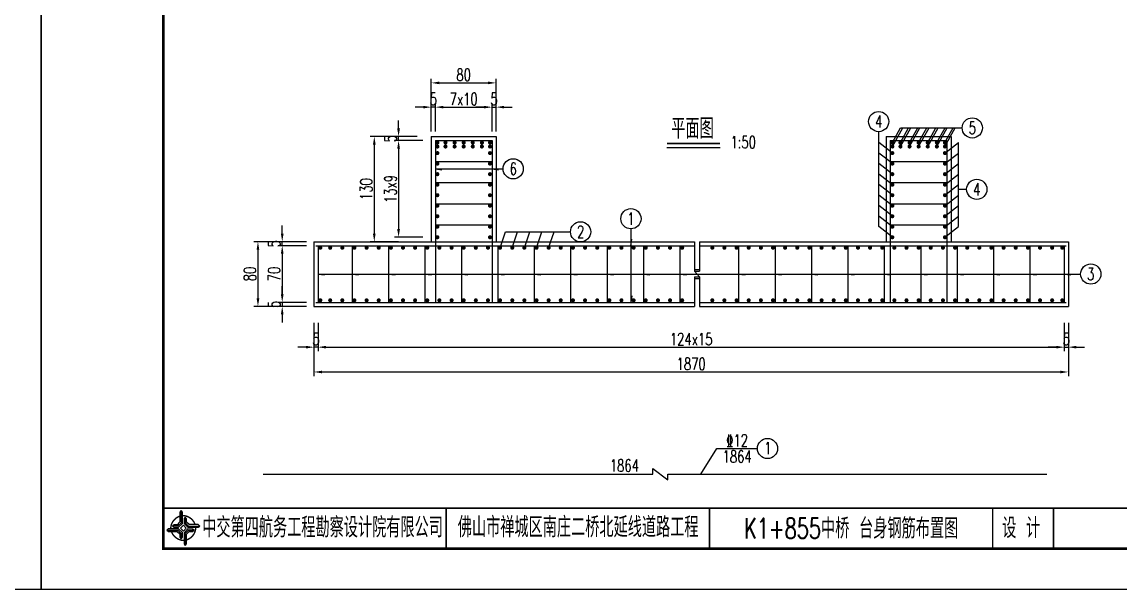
# Model space of a CAD drawing. Header units: millimetres. Extents: x -51 to 12129, y -1309 to -715.
# Drawn here: x 2884.6 to 3156, y -1308.7 to -1168.4 of the extents above; entities that cross this region are included whole.
import ezdxf
from ezdxf.enums import TextEntityAlignment as Align

# ---------------------------------------------------------------- set-up
doc = ezdxf.new("R2010")
doc.units = ezdxf.units.MM
doc.header["$LTSCALE"] = 0.25
doc.layers.add('TEXT', color=7, linetype='Continuous', lineweight=18)
for name, color, linetype in [('YOLLOW', 7, 'Continuous'), ('图框', 7, 'Continuous'), ('尺寸标注', 2, 'Continuous'), ('文字', 7, 'Continuous'), ('文字字符', 7, 'Continuous'), ('标注', 4, 'Continuous'), ('次轮廓线', 7, 'Continuous'), ('钢筋', 6, 'Continuous')]:
    doc.layers.add(name, color=color, linetype=linetype)
doc.styles.get("Standard").update_dxf_attribs({"font": 'simplex1.shx', "width": 0.7, "bigfont": 'hztxt.shx'})
doc.dimstyles.new('比例1：25', dxfattribs={"dimtxt": 3, "dimasz": 2, "dimexe": 1, "dimexo": 1, "dimgap": 1, "dimtad": 1, "dimdec": 1, "dimlfac": 2.5, "dimzin": 9, "dimdsep": 46, "dimtxsty": 'Standard', "dimcen": -0.09, "dimclrd": 4, "dimclre": 4, "dimclrt": 7, "dimaunit": 1, "dimadec": 0, "dimazin": 0, "dimtfac": 0.0005, "dimtdec": 1, "dimtix": 1, "dimtmove": 2, "dimatfit": 3, "dimfxl": 0, "dimtolj": 1, "dimtzin": 13, "dimarcsym": 0})
doc.dimstyles.new('比例1：50', dxfattribs={"dimscale": 0, "dimtxt": 3, "dimasz": 2, "dimexe": 1, "dimexo": 1, "dimgap": 0.5, "dimtad": 1, "dimdec": 1, "dimlfac": 5, "dimzin": 13, "dimdsep": 46, "dimtxsty": 'Standard', "dimcen": -1, "dimclrd": 256, "dimclre": 256, "dimclrt": 7, "dimaunit": 1, "dimadec": 3, "dimazin": 0, "dimtfac": 0.0005, "dimtdec": 1, "dimtix": 1, "dimtmove": 2, "dimatfit": 3, "dimfxl": 0, "dimtolj": 1, "dimtzin": 13, "dimarcsym": 0})

# ---------------------------------------------------------------- blocks, each defined once
blk = doc.blocks.new('*D1770')
at = {"layer": 'Defpoints', "color": 0}
for p in [(6802.01, -1239.17), (1359.98, -1242.17), (6754.34, -1242.17)]:
    blk.add_point(p, dxfattribs=at)
at = {"layer": '标注', "color": 4, "lineweight": -2}
for p, q in [((6754.34, -1237.17), (6754.34, -1235.17)), ((6760.34, -1239.17), (6753.34, -1239.17)), ((6754.34, -1239.17), (6754.34, -1242.17)), ((6748.34, -1242.17), (6755.34, -1242.17)), ((6754.34, -1244.17), (6754.34, -1246.17))]:
    blk.add_line(p, q, dxfattribs=at)
at = {"layer": '标注', "color": 4}
for points in [[(6754.01, -1237.17), (6754.67, -1237.17), (6754.34, -1239.17)], [(6754.01, -1244.17), (6754.67, -1244.17), (6754.34, -1242.17)]]:
    blk.add_solid(points, dxfattribs=at)
at = {"layer": '标注', "color": 7, "insert": (6751.84, -1240.67), "char_height": 3, "attachment_point": 5, "rotation": 90}
blk.add_mtext('\\A1;7.5', dxfattribs=at)
blk = doc.blocks.new('tb')
at = {"lineweight": -3}
h = blk.add_hatch(color=256, dxfattribs=at)
h.paths.add_polyline_path([(-1.23, -0.13), (-3.78, -0.14), (-4.14, -0.41), (-1.4, -0.44), (-0.56, -1.24), (-0.54, -2.62), (-0.27, -2.2), (-0.26, -1.06)])
h.paths.add_polyline_path([(0.13, -1.08), (0.14, -3.86), (0.41, -4.26), (0.44, -1.24), (1.25, -0.43), (2.66, -0.43), (2.26, -0.16), (1.07, -0.15)])
h.paths.add_polyline_path([(1.08, 0.3), (3.62, 0.3), (4.02, 0.56), (1.25, 0.57), (0.43, 1.39), (0.43, 2.8), (0.16, 2.41), (0.15, 1.24)])
h.paths.add_polyline_path([(-0.28, 1.21), (-0.28, 3.99), (-0.56, 4.39), (-0.57, 1.41), (-1.38, 0.6), (-2.74, 0.56), (-2.33, 0.3), (-1.2, 0.29)])
for p, q in [((-0.56, 4.39), (-0.57, 1.41)), ((0.43, 2.8), (0.43, 1.39)), ((-1.38, 0.6), (-2.74, 0.56)), ((-0.57, 1.41), (-1.38, 0.6)), ((0.43, 1.39), (1.25, 0.57)), ((1.25, 0.57), (4.02, 0.56)), ((-4.14, -0.41), (-1.4, -0.44)), ((-1.4, -0.44), (-0.56, -1.24)), ((-0.56, -1.24), (-0.54, -2.62)), ((0.41, -4.26), (0.44, -1.24)), ((0.44, -1.24), (1.25, -0.43)), ((1.25, -0.43), (2.66, -0.43))]:
    blk.add_line(p, q, dxfattribs=at)
at = {"lineweight": -3, "const_width": 0.35, "flags": 128}
for points in [[(-0.9, 3.02, 0.324167), (-3.16, -0.14)], [(2.88, 0.92, 0.324403), (-0.24, 3.15)], [(0.75, -2.86, 0.325418), (3.02, 0.26)], [(-2.98, -0.76, 0.322976), (0.14, -2.98)]]:
    blk.add_lwpolyline(points, format="xyb", dxfattribs=at)
at = {"lineweight": -3, "flags": 128}
for points in [[(-0.9, 3.99), (-0.9, 1.58), (-1.53, 0.91), (-2.34, 0.91), (-2.74, 0.56), (-2.33, 0.3), (-1.2, 0.29), (-0.28, 1.21), (-0.28, 3.99), (-0.56, 4.39)], [(3.62, 0.92), (1.43, 0.92), (0.77, 1.54), (0.77, 2.38), (0.43, 2.8), (0.16, 2.41), (0.15, 1.24), (1.08, 0.3), (3.62, 0.3), (4.02, 0.56)], [(-0.04, 0.77), (0.68, 0.04), (-0.04, -0.69), (-0.77, 0.05)], [(-3.73, -0.76), (-1.54, -0.76), (-0.89, -1.39), (-0.89, -2.21), (-0.54, -2.62), (-0.27, -2.2), (-0.26, -1.06), (-1.23, -0.13), (-3.78, -0.14), (-4.14, -0.41)], [(0.75, -3.85), (0.75, -1.43), (1.4, -0.78), (2.26, -0.78), (2.66, -0.43), (2.26, -0.16), (1.07, -0.15), (0.13, -1.08), (0.14, -3.86), (0.41, -4.26)]]:
    blk.add_lwpolyline(points, close=True, dxfattribs=at)
blk = doc.blocks.new('*D1883')
at = {"layer": 'Defpoints', "color": 0}
for p in [(2982.31, -1196.75), (2971.7, -1222.75), (2982.31, -1222.75)]:
    blk.add_point(p, dxfattribs=at)
at = {"layer": '标注', "lineweight": -2}
for p, q in [((2977.7, -1196.75), (2970.7, -1196.75)), ((2971.7, -1198.75), (2971.7, -1220.75)), ((2977.7, -1222.75), (2970.7, -1222.75))]:
    blk.add_line(p, q, dxfattribs=at)
at = {"layer": '标注'}
for points in [[(2971.36, -1198.75), (2972.03, -1198.75), (2971.7, -1196.75)], [(2971.36, -1220.75), (2972.03, -1220.75), (2971.7, -1222.75)]]:
    blk.add_solid(points, dxfattribs=at)
at = {"layer": '标注', "color": 7, "insert": (2969.7, -1209.75), "char_height": 3, "attachment_point": 5, "rotation": 90}
blk.add_mtext('\\A1;130', dxfattribs=at)
blk = doc.blocks.new('*D1884')
at = {"layer": 'Defpoints', "color": 0}
for p in [(2977.7, -1196.75), (2983.31, -1196.75), (2983.31, -1197.75)]:
    blk.add_point(p, dxfattribs=at)
at = {"layer": '标注', "lineweight": -2}
for p, q in [((2977.7, -1194.75), (2977.7, -1192.75)), ((2982.31, -1196.75), (2976.7, -1196.75)), ((2977.7, -1197.75), (2977.7, -1196.75)), ((2982.31, -1197.75), (2976.7, -1197.75)), ((2977.7, -1199.75), (2977.7, -1201.75))]:
    blk.add_line(p, q, dxfattribs=at)
at = {"layer": '标注'}
for points in [[(2977.36, -1194.75), (2978.03, -1194.75), (2977.7, -1196.75)], [(2977.36, -1199.75), (2978.03, -1199.75), (2977.7, -1197.75)]]:
    blk.add_solid(points, dxfattribs=at)
at = {"layer": '标注', "color": 7, "insert": (2975.7, -1197.25), "char_height": 3, "attachment_point": 5, "rotation": 90}
blk.add_mtext('\\A1;5', dxfattribs=at)
blk = doc.blocks.new('*D1901')
at = {"layer": 'Defpoints', "color": 0}
for p in [(2986.79, -1197.75), (2977.7, -1221.65), (2987.04, -1221.65)]:
    blk.add_point(p, dxfattribs=at)
at = {"layer": '标注', "lineweight": -2}
for p, q in [((2983.7, -1197.75), (2976.7, -1197.75)), ((2977.7, -1199.75), (2977.7, -1219.65)), ((2983.7, -1221.65), (2976.7, -1221.65))]:
    blk.add_line(p, q, dxfattribs=at)
at = {"layer": '标注'}
for points in [[(2977.36, -1199.75), (2978.03, -1199.75), (2977.7, -1197.75)], [(2977.36, -1219.65), (2978.03, -1219.65), (2977.7, -1221.65)]]:
    blk.add_solid(points, dxfattribs=at)
at = {"layer": '标注', "color": 7, "insert": (2975.7, -1209.7), "char_height": 3, "attachment_point": 5, "rotation": 90}
blk.add_mtext('\\A1;13x9', dxfattribs=at)
blk = doc.blocks.new('*D1902')
at = {"layer": 'Defpoints', "color": 0}
for p in [(2956.05, -1222.75), (2942.94, -1238.75), (2958.02, -1238.75)]:
    blk.add_point(p, dxfattribs=at)
at = {"layer": '标注', "lineweight": -2}
for p, q in [((2948.94, -1222.75), (2941.94, -1222.75)), ((2942.94, -1224.75), (2942.94, -1236.75)), ((2948.94, -1238.75), (2941.94, -1238.75))]:
    blk.add_line(p, q, dxfattribs=at)
at = {"layer": '标注'}
for points in [[(2942.61, -1224.75), (2943.28, -1224.75), (2942.94, -1222.75)], [(2942.61, -1236.75), (2943.28, -1236.75), (2942.94, -1238.75)]]:
    blk.add_solid(points, dxfattribs=at)
at = {"layer": '标注', "color": 7, "insert": (2940.94, -1230.75), "char_height": 3, "attachment_point": 5, "rotation": 90}
blk.add_mtext('\\A1;80', dxfattribs=at)
blk = doc.blocks.new('*D1903')
at = {"layer": 'Defpoints', "color": 0}
for p in [(2948.94, -1222.75), (2958.8, -1222.75), (2958.8, -1223.75)]:
    blk.add_point(p, dxfattribs=at)
at = {"layer": '标注', "lineweight": -2}
for p, q in [((2948.94, -1220.75), (2948.94, -1218.75)), ((2954.94, -1222.75), (2947.94, -1222.75)), ((2954.94, -1223.75), (2947.94, -1223.75)), ((2948.94, -1223.75), (2948.94, -1222.75)), ((2948.94, -1225.75), (2948.94, -1227.75))]:
    blk.add_line(p, q, dxfattribs=at)
at = {"layer": '标注'}
for points in [[(2948.61, -1220.75), (2949.28, -1220.75), (2948.94, -1222.75)], [(2948.61, -1225.75), (2949.28, -1225.75), (2948.94, -1223.75)]]:
    blk.add_solid(points, dxfattribs=at)
at = {"layer": '标注', "color": 7, "insert": (2946.94, -1223.25), "char_height": 3, "attachment_point": 5, "rotation": 90}
blk.add_mtext('\\A1;5', dxfattribs=at)
blk = doc.blocks.new('*D1904')
at = {"layer": 'Defpoints', "color": 0}
for p in [(2958.8, -1223.75), (2948.94, -1237.75), (2960.39, -1237.75)]:
    blk.add_point(p, dxfattribs=at)
at = {"layer": '标注', "lineweight": -2}
for p, q in [((2954.94, -1223.75), (2947.94, -1223.75)), ((2948.94, -1225.75), (2948.94, -1235.75)), ((2954.94, -1237.75), (2947.94, -1237.75))]:
    blk.add_line(p, q, dxfattribs=at)
at = {"layer": '标注'}
for points in [[(2948.61, -1225.75), (2949.28, -1225.75), (2948.94, -1223.75)], [(2948.61, -1235.75), (2949.28, -1235.75), (2948.94, -1237.75)]]:
    blk.add_solid(points, dxfattribs=at)
at = {"layer": '标注', "color": 7, "insert": (2946.94, -1230.75), "char_height": 3, "attachment_point": 5, "rotation": 90}
blk.add_mtext('\\A1;70', dxfattribs=at)
blk = doc.blocks.new('*D1905')
at = {"layer": 'Defpoints', "color": 0}
for p in [(2948.94, -1238.75), (2960.39, -1237.75), (2960.39, -1238.75)]:
    blk.add_point(p, dxfattribs=at)
at = {"layer": '标注', "lineweight": -2}
for p, q in [((2948.94, -1235.75), (2948.94, -1233.75)), ((2954.94, -1237.75), (2947.94, -1237.75)), ((2954.94, -1238.75), (2947.94, -1238.75)), ((2948.94, -1237.75), (2948.94, -1238.75)), ((2948.94, -1240.75), (2948.94, -1242.75))]:
    blk.add_line(p, q, dxfattribs=at)
at = {"layer": '标注'}
for points in [[(2948.61, -1235.75), (2949.28, -1235.75), (2948.94, -1237.75)], [(2948.61, -1240.75), (2949.28, -1240.75), (2948.94, -1238.75)]]:
    blk.add_solid(points, dxfattribs=at)
at = {"layer": '标注', "color": 7, "insert": (2946.94, -1238.25), "char_height": 3, "attachment_point": 5, "rotation": 90}
blk.add_mtext('\\A1;5', dxfattribs=at)
blk = doc.blocks.new('*D1906')
at = {"layer": 'Defpoints', "color": 0}
for p in [(3001.79, -1183.48), (2985.79, -1196.75), (3001.79, -1196.75)]:
    blk.add_point(p, dxfattribs=at)
at = {"layer": '标注', "lineweight": -2}
for p, q in [((2985.79, -1189.48), (2985.79, -1182.48)), ((3001.79, -1189.48), (3001.79, -1182.48)), ((2987.79, -1183.48), (2999.79, -1183.48))]:
    blk.add_line(p, q, dxfattribs=at)
at = {"layer": '标注'}
for points in [[(2987.79, -1183.15), (2987.79, -1183.81), (2985.79, -1183.48)], [(2999.79, -1183.15), (2999.79, -1183.81), (3001.79, -1183.48)]]:
    blk.add_solid(points, dxfattribs=at)
at = {"layer": '标注', "color": 7, "insert": (2993.79, -1181.48), "char_height": 3, "attachment_point": 5}
blk.add_mtext('\\A1;80', dxfattribs=at)
blk = doc.blocks.new('*D1907')
at = {"layer": 'Defpoints', "color": 0}
for p in [(2985.79, -1189.48), (2985.79, -1197.75), (2986.79, -1197.75)]:
    blk.add_point(p, dxfattribs=at)
at = {"layer": '标注', "lineweight": -2}
for p, q in [((2985.79, -1195.48), (2985.79, -1188.48)), ((2986.79, -1195.48), (2986.79, -1188.48)), ((2983.79, -1189.48), (2981.79, -1189.48)), ((2986.79, -1189.48), (2985.79, -1189.48)), ((2988.79, -1189.48), (2990.79, -1189.48))]:
    blk.add_line(p, q, dxfattribs=at)
at = {"layer": '标注'}
for points in [[(2983.79, -1189.15), (2983.79, -1189.81), (2985.79, -1189.48)], [(2988.79, -1189.15), (2988.79, -1189.81), (2986.79, -1189.48)]]:
    blk.add_solid(points, dxfattribs=at)
at = {"layer": '标注', "color": 7, "insert": (2986.29, -1187.48), "char_height": 3, "attachment_point": 5}
blk.add_mtext('\\A1;5', dxfattribs=at)
blk = doc.blocks.new('*D1908')
at = {"layer": 'Defpoints', "color": 0}
for p in [(3000.79, -1189.48), (2986.79, -1197.75), (3000.79, -1197.75)]:
    blk.add_point(p, dxfattribs=at)
at = {"layer": '标注', "lineweight": -2}
for p, q in [((2986.79, -1195.48), (2986.79, -1188.48)), ((3000.79, -1195.48), (3000.79, -1188.48)), ((2988.79, -1189.48), (2998.79, -1189.48))]:
    blk.add_line(p, q, dxfattribs=at)
at = {"layer": '标注'}
for points in [[(2988.79, -1189.15), (2988.79, -1189.81), (2986.79, -1189.48)], [(2998.79, -1189.15), (2998.79, -1189.81), (3000.79, -1189.48)]]:
    blk.add_solid(points, dxfattribs=at)
at = {"layer": '标注', "color": 7, "insert": (2993.79, -1187.48), "char_height": 3, "attachment_point": 5}
blk.add_mtext('\\A1;7x10', dxfattribs=at)
blk = doc.blocks.new('*D1909')
at = {"layer": 'Defpoints', "color": 0}
for p in [(3001.79, -1189.48), (3000.79, -1197.75), (3001.79, -1197.75)]:
    blk.add_point(p, dxfattribs=at)
at = {"layer": '标注', "lineweight": -2}
for p, q in [((3000.79, -1195.48), (3000.79, -1188.48)), ((3001.79, -1195.48), (3001.79, -1188.48)), ((2998.79, -1189.48), (2996.79, -1189.48)), ((3000.79, -1189.48), (3001.79, -1189.48)), ((3003.79, -1189.48), (3005.79, -1189.48))]:
    blk.add_line(p, q, dxfattribs=at)
at = {"layer": '标注'}
for points in [[(2998.79, -1189.15), (2998.79, -1189.81), (3000.79, -1189.48)], [(3003.79, -1189.15), (3003.79, -1189.81), (3001.79, -1189.48)]]:
    blk.add_solid(points, dxfattribs=at)
at = {"layer": '标注', "color": 7, "insert": (3001.29, -1187.48), "char_height": 3, "attachment_point": 5}
blk.add_mtext('\\A1;5', dxfattribs=at)
blk = doc.blocks.new('*D1917')
at = {"layer": 'Defpoints', "color": 0}
for p in [(2956.79, -1237.75), (2957.79, -1237.75), (2956.79, -1248.84)]:
    blk.add_point(p, dxfattribs=at)
at = {"layer": '标注', "lineweight": -2}
for p, q in [((2956.79, -1242.84), (2956.79, -1249.84)), ((2957.79, -1242.84), (2957.79, -1249.84)), ((2954.79, -1248.84), (2952.79, -1248.84)), ((2957.79, -1248.84), (2956.79, -1248.84)), ((2959.79, -1248.84), (2961.79, -1248.84))]:
    blk.add_line(p, q, dxfattribs=at)
at = {"layer": '标注'}
for points in [[(2954.79, -1248.5), (2954.79, -1249.17), (2956.79, -1248.84)], [(2959.79, -1248.5), (2959.79, -1249.17), (2957.79, -1248.84)]]:
    blk.add_solid(points, dxfattribs=at)
at = {"layer": '标注', "color": 7, "insert": (2957.29, -1246.84), "char_height": 3, "attachment_point": 5}
blk.add_mtext('\\A1;5', dxfattribs=at)
blk = doc.blocks.new('*D1918')
at = {"layer": 'Defpoints', "color": 0}
for p in [(2956.79, -1238.75), (3143.24, -1238.75), (3143.24, -1254.97)]:
    blk.add_point(p, dxfattribs=at)
at = {"layer": '标注', "lineweight": -2}
for p, q in [((2956.79, -1248.97), (2956.79, -1255.97)), ((3143.24, -1248.97), (3143.24, -1255.97)), ((2958.79, -1254.97), (3141.24, -1254.97))]:
    blk.add_line(p, q, dxfattribs=at)
at = {"layer": '标注'}
for points in [[(2958.79, -1254.64), (2958.79, -1255.31), (2956.79, -1254.97)], [(3141.24, -1254.64), (3141.24, -1255.31), (3143.24, -1254.97)]]:
    blk.add_solid(points, dxfattribs=at)
at = {"layer": '标注', "color": 7, "insert": (3050.02, -1252.97), "char_height": 3, "attachment_point": 5}
blk.add_mtext('\\A1;1870', dxfattribs=at)
blk = doc.blocks.new('*D1919')
at = {"layer": 'Defpoints', "color": 0}
for p in [(2957.79, -1237.75), (3142.24, -1237.75), (3142.24, -1248.84)]:
    blk.add_point(p, dxfattribs=at)
at = {"layer": '标注', "lineweight": -2}
for p, q in [((2957.79, -1242.84), (2957.79, -1249.84)), ((3142.24, -1242.84), (3142.24, -1249.84)), ((2959.79, -1248.84), (3140.24, -1248.84))]:
    blk.add_line(p, q, dxfattribs=at)
at = {"layer": '标注'}
for points in [[(2959.79, -1248.5), (2959.79, -1249.17), (2957.79, -1248.84)], [(3140.24, -1248.5), (3140.24, -1249.17), (3142.24, -1248.84)]]:
    blk.add_solid(points, dxfattribs=at)
at = {"layer": '标注', "color": 7, "insert": (3050.02, -1246.84), "char_height": 3, "attachment_point": 5}
blk.add_mtext('\\A1;124x15', dxfattribs=at)
blk = doc.blocks.new('*D1920')
at = {"layer": 'Defpoints', "color": 0}
for p in [(3142.24, -1237.75), (3143.24, -1238.75), (3143.24, -1248.84)]:
    blk.add_point(p, dxfattribs=at)
at = {"layer": '标注', "lineweight": -2}
for p, q in [((3142.24, -1242.84), (3142.24, -1249.84)), ((3143.24, -1242.84), (3143.24, -1249.84)), ((3140.24, -1248.84), (3138.24, -1248.84)), ((3142.24, -1248.84), (3143.24, -1248.84)), ((3145.24, -1248.84), (3147.24, -1248.84))]:
    blk.add_line(p, q, dxfattribs=at)
at = {"layer": '标注'}
for points in [[(3140.24, -1248.5), (3140.24, -1249.17), (3142.24, -1248.84)], [(3145.24, -1248.5), (3145.24, -1249.17), (3143.24, -1248.84)]]:
    blk.add_solid(points, dxfattribs=at)
at = {"layer": '标注', "color": 7, "insert": (3142.74, -1246.84), "char_height": 3, "attachment_point": 5}
blk.add_mtext('\\A1;5', dxfattribs=at)
blk = doc.blocks.new('123')
at = {"layer": '图框', "color": 2}
blk.add_lwpolyline([(369.33, -1011.65), (369.33, -714.65), (-50.67, -714.65), (-50.67, -1011.65)], close=True, dxfattribs=at)

msp = doc.modelspace()

# ---------------------------------------------------------------- linework, layer by layer
at = {"const_width": 0.7}
msp.add_lwpolyline([(2919.54252, -1298.65472), (3299.54252, -1298.65472), (3299.54252, -1021.65472), (2919.54252, -1021.65472)], close=True, dxfattribs=at)
at = {"const_width": 0.4}
msp.add_lwpolyline([(2919.54252, -1288.65472), (3299.54252, -1288.65472)], dxfattribs=at)
at = {"layer": 'YOLLOW'}
for p, q in [((3052.38479, -1280.24598), (3056.38479, -1273.89869)), ((3056.38479, -1273.89869), (3066.38479, -1273.89869))]:
    msp.add_line(p, q, dxfattribs=at)
msp.add_circle((3068.88479, -1273.89869), 2.5, dxfattribs=at)
at = {"layer": '图框', "const_width": 0.4}
for points in [[(2989.43594, -1288.65472), (2989.43594, -1298.65472)], [(3054.54252, -1298.65472), (3054.54252, -1288.65472)], [(3124.54252, -1298.65472), (3124.54252, -1288.65472)], [(3139.54252, -1298.65472), (3139.54252, -1288.65472)]]:
    msp.add_lwpolyline(points, dxfattribs=at)
at = {"layer": '尺寸标注', "linetype": 'Continuous'}
for p, q in [((3040.56524, -1280.24598), (3040.56524, -1278.84605)), ((3040.56524, -1278.84605), (3044.22486, -1281.63359)), ((3044.22486, -1281.63359), (3044.22486, -1280.24598))]:
    msp.add_line(p, q, dxfattribs=at)
at = {"layer": '文字'}
msp.add_line((3044.01659, -1199.44614), (3057.17421, -1199.44614), dxfattribs=at)
at = {"layer": '文字', "const_width": 0.4}
msp.add_lwpolyline([(3044.01659, -1198.44614), (3057.17421, -1198.44614)], dxfattribs=at)
at = {"layer": '标注'}
for p, q in [((3096.36253, -1219.02769), (3096.36253, -1195.55254)), ((3099.74144, -1198.25225), (3101.7679, -1194.6214)), ((3099.74144, -1199.21658), (3102.30612, -1194.6214)), ((3101.74144, -1198.25225), (3103.7679, -1194.6214)), ((3101.74144, -1199.21658), (3104.30612, -1194.6214)), ((3101.7679, -1194.6214), (3117.00445, -1194.6214)), ((3103.99144, -1198.25225), (3106.0179, -1194.6214)), ((3103.99144, -1199.21658), (3106.55612, -1194.6214)), ((3106.24144, -1198.25225), (3108.2679, -1194.6214)), ((3106.24144, -1199.21658), (3108.80612, -1194.6214)), ((3108.49144, -1198.25225), (3110.5179, -1194.6214)), ((3108.49144, -1199.21658), (3111.05612, -1194.6214)), ((3110.74144, -1198.25225), (3112.7679, -1194.6214)), ((3110.74144, -1199.21658), (3113.30612, -1194.6214)), ((3112.74144, -1198.25225), (3114.7679, -1194.6214)), ((3112.74144, -1199.21658), (3115.30612, -1194.6214)), ((3099.74144, -1200.85225), (3096.36253, -1198.22769)), ((3112.74144, -1200.85225), (3116.12035, -1198.22769)), ((3116.12035, -1219.02769), (3116.12035, -1198.22769)), ((3099.74144, -1203.45225), (3096.36253, -1200.82769)), ((3112.74144, -1203.45225), (3116.12035, -1200.82769)), ((2986.79224, -1204.722), (3003.52711, -1204.722)), ((2986.79224, -1204.722), (2988.39225, -1204.94685)), ((3000.79224, -1204.722), (3002.39225, -1204.94685)), ((3099.74144, -1206.05225), (3096.36253, -1203.42769)), ((3112.74144, -1206.05225), (3116.12035, -1203.42769)), ((3099.74144, -1208.65225), (3096.36253, -1206.02769)), ((3112.74144, -1208.65225), (3116.12035, -1206.02769)), ((3099.74144, -1211.25225), (3096.36253, -1208.62769)), ((3112.74144, -1211.25225), (3116.12035, -1208.62769)), ((3116.12035, -1209.80362), (3118.107, -1209.80362)), ((3099.74144, -1213.85225), (3096.36253, -1211.22769)), ((3112.74144, -1213.85225), (3116.12035, -1211.22769)), ((3099.74144, -1216.45225), (3096.36253, -1213.82769)), ((3112.74144, -1216.45225), (3116.12035, -1213.82769)), ((3099.74144, -1219.05225), (3096.36253, -1216.42769)), ((3112.74144, -1219.05225), (3116.12035, -1216.42769)), ((3002.79224, -1224.25225), (3004.12979, -1220.3131)), ((3004.12979, -1220.3131), (3020.18316, -1220.3131)), ((3005.79224, -1224.25225), (3007.12979, -1220.3131)), ((3008.79224, -1224.25225), (3010.12979, -1220.3131)), ((3011.79224, -1224.25225), (3013.12979, -1220.3131)), ((3014.79224, -1224.25225), (3016.12979, -1220.3131)), ((3035.13203, -1219.56583), (3035.13203, -1237.75225)), ((3099.74144, -1221.65225), (3096.36253, -1219.02769)), ((3112.74144, -1221.65225), (3116.12035, -1219.02769)), ((3035.13203, -1223.75225), (3035.35689, -1222.15223)), ((2957.79224, -1230.75225), (3146.28459, -1230.75225)), ((2957.79224, -1230.75225), (2959.39225, -1230.9771)), ((2966.22709, -1230.75225), (2967.82711, -1230.9771)), ((2975.22709, -1230.75225), (2976.82711, -1230.9771)), ((2984.22709, -1230.75225), (2985.82711, -1230.9771)), ((2993.22709, -1230.75225), (2994.82711, -1230.9771)), ((3002.22709, -1230.75225), (3003.82711, -1230.9771)), ((3011.22709, -1230.75225), (3012.82711, -1230.9771)), ((3020.22709, -1230.75225), (3021.82711, -1230.9771)), ((3029.22709, -1230.75225), (3030.82711, -1230.9771)), ((3038.22709, -1230.75225), (3039.82711, -1230.9771)), ((3047.22709, -1230.75225), (3048.82711, -1230.9771)), ((3061.7452, -1230.75225), (3063.34521, -1230.9771)), ((3070.7452, -1230.75225), (3072.34521, -1230.9771)), ((3079.7452, -1230.75225), (3081.34521, -1230.9771)), ((3088.7452, -1230.75225), (3090.34521, -1230.9771)), ((3097.7452, -1230.75225), (3099.34521, -1230.9771)), ((3106.7452, -1230.75225), (3108.34521, -1230.9771)), ((3115.7452, -1230.75225), (3117.34521, -1230.9771)), ((3124.7452, -1230.75225), (3126.34521, -1230.9771)), ((3133.7452, -1230.75225), (3135.34521, -1230.9771)), ((3142.24144, -1230.75225), (3143.84146, -1230.9771)), ((3035.35689, -1236.15223), (3035.13203, -1237.75225))]:
    msp.add_line(p, q, dxfattribs=at)
at = {"layer": '标注', "linetype": 'Continuous'}
for p, q in [((3050.85203, -1222.75225), (3050.85203, -1230.03956)), ((3052.06696, -1222.75225), (3052.06696, -1230.03956)), ((3050.85203, -1229.66837), (3052.06696, -1229.66837)), ((3050.85203, -1230.03956), (3052.06696, -1230.03956)), ((3050.85203, -1230.03956), (3052.06696, -1231.46494)), ((3050.85203, -1231.46494), (3050.85203, -1238.75225)), ((3050.85203, -1231.46494), (3052.06696, -1231.46494)), ((3050.85203, -1231.83613), (3052.06696, -1231.83613)), ((3052.06696, -1231.46494), (3052.06696, -1238.75225))]:
    msp.add_line(p, q, dxfattribs=at)
at = {"layer": '标注'}
for centre in [(3096.36253, -1193.05254), (3119.50445, -1194.6214), (3006.02711, -1204.722), (3120.607, -1209.80362), (3035.13203, -1217.06583), (3022.68316, -1220.3131), (3148.78459, -1230.75225)]:
    msp.add_circle(centre, 2.5, dxfattribs=at)
at = {"layer": '次轮廓线', "linetype": 'ByBlock'}
for p, q in [((2985.79224, -1196.75225), (3001.79224, -1196.75225)), ((2985.79224, -1196.75225), (2985.79224, -1222.75225)), ((3001.79224, -1196.75225), (3001.79224, -1222.75225)), ((3098.24144, -1196.75225), (3114.24144, -1196.75225)), ((3098.24144, -1196.75225), (3098.24144, -1222.75225)), ((3114.24144, -1196.75225), (3114.24144, -1222.75225)), ((2956.79224, -1222.75225), (3050.85203, -1222.75225)), ((2956.79224, -1222.75225), (2956.79224, -1238.75225)), ((3052.06696, -1222.75225), (3143.24144, -1222.75225)), ((3143.24144, -1222.75225), (3143.24144, -1238.75225)), ((2956.79224, -1238.75225), (3050.85203, -1238.75225)), ((3052.06696, -1238.75225), (3143.24144, -1238.75225))]:
    msp.add_line(p, q, dxfattribs=at)
at = {"layer": '钢筋'}
for p, q in [((2986.79224, -1197.75225), (3000.79224, -1197.75225)), ((2986.79224, -1197.75225), (2986.79224, -1237.75225)), ((3000.79224, -1197.75225), (3000.79224, -1237.75225)), ((3099.24144, -1197.75225), (3113.24144, -1197.75225)), ((3099.24144, -1197.75225), (3099.24144, -1237.75225)), ((3113.24144, -1197.75225), (3113.24144, -1237.75225)), ((2986.79224, -1202.95225), (3000.79224, -1202.95225)), ((3099.24144, -1202.95225), (3113.24144, -1202.95225)), ((2986.79224, -1208.15225), (3000.79224, -1208.15225)), ((3099.24144, -1208.15225), (3113.24144, -1208.15225)), ((2986.79224, -1213.35225), (3000.79224, -1213.35225)), ((3099.24144, -1213.35225), (3113.24144, -1213.35225)), ((2986.79224, -1218.55225), (3000.79224, -1218.55225)), ((3099.24144, -1218.55225), (3113.24144, -1218.55225)), ((2957.22709, -1223.75225), (3050.85203, -1223.75225)), ((2957.79224, -1223.75225), (2957.79224, -1237.75225)), ((2966.22709, -1223.75225), (2966.22709, -1237.75225)), ((2975.22709, -1223.75225), (2975.22709, -1237.75225)), ((2984.22709, -1223.75225), (2984.22709, -1237.75225)), ((2993.22709, -1223.75225), (2993.22709, -1237.75225)), ((3002.22709, -1223.75225), (3002.22709, -1237.75225)), ((3011.22709, -1223.75225), (3011.22709, -1237.75225)), ((3020.22709, -1223.75225), (3020.22709, -1237.75225)), ((3029.22709, -1223.75225), (3029.22709, -1237.75225)), ((3038.22709, -1223.75225), (3038.22709, -1237.75225)), ((3047.22709, -1223.75225), (3047.22709, -1237.75225)), ((3052.06696, -1223.75225), (3142.7452, -1223.75225)), ((3061.7452, -1223.75225), (3061.7452, -1237.75225)), ((3070.7452, -1223.75225), (3070.7452, -1237.75225)), ((3079.7452, -1223.75225), (3079.7452, -1237.75225)), ((3088.7452, -1223.75225), (3088.7452, -1237.75225)), ((3097.7452, -1223.75225), (3097.7452, -1237.75225)), ((3106.7452, -1223.75225), (3106.7452, -1237.75225)), ((3115.7452, -1223.75225), (3115.7452, -1237.75225)), ((3124.7452, -1223.75225), (3124.7452, -1237.75225)), ((3133.7452, -1223.75225), (3133.7452, -1237.75225)), ((3142.24144, -1223.75225), (3142.24144, -1237.75225)), ((2957.22709, -1237.75225), (3050.85203, -1237.75225)), ((3052.06696, -1237.75225), (3142.7452, -1237.75225))]:
    msp.add_line(p, q, dxfattribs=at)
at = {"layer": '钢筋', "linetype": 'ByBlock'}
for p, q in [((2944.20986, -1280.24598), (3040.56524, -1280.24598)), ((3044.22486, -1280.24598), (3137.95985, -1280.24598))]:
    msp.add_line(p, q, dxfattribs=at)
at = {"layer": '钢筋', "const_width": 0.5}
for points in [[(2987.54224, -1198.25225, 1), (2987.04224, -1198.25225, 1)], [(2987.54224, -1199.22111, 1), (2987.04224, -1199.22111, 1)], [(2989.54224, -1198.25225, 1), (2989.04224, -1198.25225, 1)], [(2989.54224, -1199.22111, 1), (2989.04224, -1199.22111, 1)], [(2991.79224, -1198.25225, 1), (2991.29224, -1198.25225, 1)], [(2991.79224, -1199.22111, 1), (2991.29224, -1199.22111, 1)], [(2994.04224, -1198.25225, 1), (2993.54224, -1198.25225, 1)], [(2994.04224, -1199.22111, 1), (2993.54224, -1199.22111, 1)], [(2996.29224, -1198.25225, 1), (2995.79224, -1198.25225, 1)], [(2996.29224, -1199.22111, 1), (2995.79224, -1199.22111, 1)], [(2998.54224, -1198.25225, 1), (2998.04224, -1198.25225, 1)], [(2998.54224, -1199.22111, 1), (2998.04224, -1199.22111, 1)], [(3000.54224, -1198.25225, 1), (3000.04224, -1198.25225, 1)], [(3000.54224, -1199.22111, 1), (3000.04224, -1199.22111, 1)], [(3099.99144, -1198.25225, 1), (3099.49144, -1198.25225, 1)], [(3099.99144, -1199.21658, 1), (3099.49144, -1199.21658, 1)], [(3101.99144, -1198.25225, 1), (3101.49144, -1198.25225, 1)], [(3101.99144, -1199.21658, 1), (3101.49144, -1199.21658, 1)], [(3104.24144, -1198.25225, 1), (3103.74144, -1198.25225, 1)], [(3104.24144, -1199.21658, 1), (3103.74144, -1199.21658, 1)], [(3106.49144, -1198.25225, 1), (3105.99144, -1198.25225, 1)], [(3106.49144, -1199.21658, 1), (3105.99144, -1199.21658, 1)], [(3108.74144, -1198.25225, 1), (3108.24144, -1198.25225, 1)], [(3108.74144, -1199.21658, 1), (3108.24144, -1199.21658, 1)], [(3110.99144, -1198.25225, 1), (3110.49144, -1198.25225, 1)], [(3110.99144, -1199.21658, 1), (3110.49144, -1199.21658, 1)], [(3112.99144, -1198.25225, 1), (3112.49144, -1198.25225, 1)], [(3112.99144, -1199.21658, 1), (3112.49144, -1199.21658, 1)], [(2987.54224, -1200.85225, 1), (2987.04224, -1200.85225, 1)], [(3000.54224, -1200.85225, 1), (3000.04224, -1200.85225, 1)], [(3099.99144, -1200.85225, 1), (3099.49144, -1200.85225, 1)], [(3112.99144, -1200.85225, 1), (3112.49144, -1200.85225, 1)], [(2987.54224, -1203.45225, 1), (2987.04224, -1203.45225, 1)], [(3000.54224, -1203.45225, 1), (3000.04224, -1203.45225, 1)], [(3099.99144, -1203.45225, 1), (3099.49144, -1203.45225, 1)], [(3112.99144, -1203.45225, 1), (3112.49144, -1203.45225, 1)], [(2987.54224, -1206.05225, 1), (2987.04224, -1206.05225, 1)], [(3000.54224, -1206.05225, 1), (3000.04224, -1206.05225, 1)], [(3099.99144, -1206.05225, 1), (3099.49144, -1206.05225, 1)], [(3112.99144, -1206.05225, 1), (3112.49144, -1206.05225, 1)], [(2987.54224, -1208.65225, 1), (2987.04224, -1208.65225, 1)], [(3000.54224, -1208.65225, 1), (3000.04224, -1208.65225, 1)], [(3099.99144, -1208.65225, 1), (3099.49144, -1208.65225, 1)], [(3112.99144, -1208.65225, 1), (3112.49144, -1208.65225, 1)], [(2987.54224, -1211.25225, 1), (2987.04224, -1211.25225, 1)], [(3000.54224, -1211.25225, 1), (3000.04224, -1211.25225, 1)], [(3099.99144, -1211.25225, 1), (3099.49144, -1211.25225, 1)], [(3112.99144, -1211.25225, 1), (3112.49144, -1211.25225, 1)], [(2987.54224, -1213.85225, 1), (2987.04224, -1213.85225, 1)], [(3000.54224, -1213.85225, 1), (3000.04224, -1213.85225, 1)], [(3099.99144, -1213.85225, 1), (3099.49144, -1213.85225, 1)], [(3112.99144, -1213.85225, 1), (3112.49144, -1213.85225, 1)], [(2987.54224, -1216.45225, 1), (2987.04224, -1216.45225, 1)], [(2987.54224, -1219.05225, 1), (2987.04224, -1219.05225, 1)], [(3000.54224, -1216.45225, 1), (3000.04224, -1216.45225, 1)], [(3000.54224, -1219.05225, 1), (3000.04224, -1219.05225, 1)], [(3099.99144, -1216.45225, 1), (3099.49144, -1216.45225, 1)], [(3099.99144, -1219.05225, 1), (3099.49144, -1219.05225, 1)], [(3112.99144, -1216.45225, 1), (3112.49144, -1216.45225, 1)], [(3112.99144, -1219.05225, 1), (3112.49144, -1219.05225, 1)], [(2987.54224, -1221.65225, 1), (2987.04224, -1221.65225, 1)], [(3000.54224, -1221.65225, 1), (3000.04224, -1221.65225, 1)], [(3099.99144, -1221.65225, 1), (3099.49144, -1221.65225, 1)], [(3112.99144, -1221.65225, 1), (3112.49144, -1221.65225, 1)], [(2958.60738, -1224.25225, 1), (2958.10738, -1224.25225, 1)], [(2961.04224, -1224.25225, 1), (2960.54224, -1224.25225, 1)], [(2964.04224, -1224.25225, 1), (2963.54224, -1224.25225, 1)], [(2967.04224, -1224.25225, 1), (2966.54224, -1224.25225, 1)], [(2970.04224, -1224.25225, 1), (2969.54224, -1224.25225, 1)], [(2973.04224, -1224.25225, 1), (2972.54224, -1224.25225, 1)], [(2976.04224, -1224.25225, 1), (2975.54224, -1224.25225, 1)], [(2979.04224, -1224.25225, 1), (2978.54224, -1224.25225, 1)], [(2982.04224, -1224.25225, 1), (2981.54224, -1224.25225, 1)], [(2985.04224, -1224.25225, 1), (2984.54224, -1224.25225, 1)], [(2988.04224, -1224.25225, 1), (2987.54224, -1224.25225, 1)], [(2991.04224, -1224.25225, 1), (2990.54224, -1224.25225, 1)], [(2994.04224, -1224.25225, 1), (2993.54224, -1224.25225, 1)], [(2997.04224, -1224.25225, 1), (2996.54224, -1224.25225, 1)], [(3000.04224, -1224.25225, 1), (2999.54224, -1224.25225, 1)], [(3003.04224, -1224.25225, 1), (3002.54224, -1224.25225, 1)], [(3006.04224, -1224.25225, 1), (3005.54224, -1224.25225, 1)], [(3009.04224, -1224.25225, 1), (3008.54224, -1224.25225, 1)], [(3012.04224, -1224.25225, 1), (3011.54224, -1224.25225, 1)], [(3015.04224, -1224.25225, 1), (3014.54224, -1224.25225, 1)], [(3018.04224, -1224.25225, 1), (3017.54224, -1224.25225, 1)], [(3021.04224, -1224.25225, 1), (3020.54224, -1224.25225, 1)], [(3024.04224, -1224.25225, 1), (3023.54224, -1224.25225, 1)], [(3027.04224, -1224.25225, 1), (3026.54224, -1224.25225, 1)], [(3030.04224, -1224.25225, 1), (3029.54224, -1224.25225, 1)], [(3033.04224, -1224.25225, 1), (3032.54224, -1224.25225, 1)], [(3036.04224, -1224.25225, 1), (3035.54224, -1224.25225, 1)], [(3039.04224, -1224.25225, 1), (3038.54224, -1224.25225, 1)], [(3042.04224, -1224.25225, 1), (3041.54224, -1224.25225, 1)], [(3045.04224, -1224.25225, 1), (3044.54224, -1224.25225, 1)], [(3048.04224, -1224.25225, 1), (3047.54224, -1224.25225, 1)], [(3055.49144, -1224.25225, 1), (3054.99144, -1224.25225, 1)], [(3058.49144, -1224.25225, 1), (3057.99144, -1224.25225, 1)], [(3061.49144, -1224.25225, 1), (3060.99144, -1224.25225, 1)], [(3064.49144, -1224.25225, 1), (3063.99144, -1224.25225, 1)], [(3067.49144, -1224.25225, 1), (3066.99144, -1224.25225, 1)], [(3070.49144, -1224.25225, 1), (3069.99144, -1224.25225, 1)], [(3073.49144, -1224.25225, 1), (3072.99144, -1224.25225, 1)], [(3076.49144, -1224.25225, 1), (3075.99144, -1224.25225, 1)], [(3079.49144, -1224.25225, 1), (3078.99144, -1224.25225, 1)], [(3082.49144, -1224.25225, 1), (3081.99144, -1224.25225, 1)], [(3085.49144, -1224.25225, 1), (3084.99144, -1224.25225, 1)], [(3088.49144, -1224.25225, 1), (3087.99144, -1224.25225, 1)], [(3091.49144, -1224.25225, 1), (3090.99144, -1224.25225, 1)], [(3094.49144, -1224.25225, 1), (3093.99144, -1224.25225, 1)], [(3097.49144, -1224.25225, 1), (3096.99144, -1224.25225, 1)], [(3100.49144, -1224.25225, 1), (3099.99144, -1224.25225, 1)], [(3103.49144, -1224.25225, 1), (3102.99144, -1224.25225, 1)], [(3106.49144, -1224.25225, 1), (3105.99144, -1224.25225, 1)], [(3109.49144, -1224.25225, 1), (3108.99144, -1224.25225, 1)], [(3112.49144, -1224.25225, 1), (3111.99144, -1224.25225, 1)], [(3115.49144, -1224.25225, 1), (3114.99144, -1224.25225, 1)], [(3118.49144, -1224.25225, 1), (3117.99144, -1224.25225, 1)], [(3121.49144, -1224.25225, 1), (3120.99144, -1224.25225, 1)], [(3124.49144, -1224.25225, 1), (3123.99144, -1224.25225, 1)], [(3127.49144, -1224.25225, 1), (3126.99144, -1224.25225, 1)], [(3130.49144, -1224.25225, 1), (3129.99144, -1224.25225, 1)], [(3133.49144, -1224.25225, 1), (3132.99144, -1224.25225, 1)], [(3136.49144, -1224.25225, 1), (3135.99144, -1224.25225, 1)], [(3139.49144, -1224.25225, 1), (3138.99144, -1224.25225, 1)], [(3141.98769, -1224.25225, 1), (3141.48769, -1224.25225, 1)], [(2958.60738, -1237.25225, -1), (2958.10738, -1237.25225, -1)], [(2961.04224, -1237.25225, -1), (2960.54224, -1237.25225, -1)], [(2964.04224, -1237.25225, -1), (2963.54224, -1237.25225, -1)], [(2967.04224, -1237.25225, -1), (2966.54224, -1237.25225, -1)], [(2970.04224, -1237.25225, -1), (2969.54224, -1237.25225, -1)], [(2973.04224, -1237.25225, -1), (2972.54224, -1237.25225, -1)], [(2976.04224, -1237.25225, -1), (2975.54224, -1237.25225, -1)], [(2979.04224, -1237.25225, -1), (2978.54224, -1237.25225, -1)], [(2982.04224, -1237.25225, -1), (2981.54224, -1237.25225, -1)], [(2985.04224, -1237.25225, -1), (2984.54224, -1237.25225, -1)], [(2988.04224, -1237.25225, -1), (2987.54224, -1237.25225, -1)], [(2991.04224, -1237.25225, -1), (2990.54224, -1237.25225, -1)], [(2994.04224, -1237.25225, -1), (2993.54224, -1237.25225, -1)], [(2997.04224, -1237.25225, -1), (2996.54224, -1237.25225, -1)], [(3000.04224, -1237.25225, -1), (2999.54224, -1237.25225, -1)], [(3003.04224, -1237.25225, -1), (3002.54224, -1237.25225, -1)], [(3006.04224, -1237.25225, -1), (3005.54224, -1237.25225, -1)], [(3009.04224, -1237.25225, -1), (3008.54224, -1237.25225, -1)], [(3012.04224, -1237.25225, -1), (3011.54224, -1237.25225, -1)], [(3015.04224, -1237.25225, -1), (3014.54224, -1237.25225, -1)], [(3018.04224, -1237.25225, -1), (3017.54224, -1237.25225, -1)], [(3021.04224, -1237.25225, -1), (3020.54224, -1237.25225, -1)], [(3024.04224, -1237.25225, -1), (3023.54224, -1237.25225, -1)], [(3027.04224, -1237.25225, -1), (3026.54224, -1237.25225, -1)], [(3030.04224, -1237.25225, -1), (3029.54224, -1237.25225, -1)], [(3033.04224, -1237.25225, -1), (3032.54224, -1237.25225, -1)], [(3036.04224, -1237.25225, -1), (3035.54224, -1237.25225, -1)], [(3039.04224, -1237.25225, -1), (3038.54224, -1237.25225, -1)], [(3042.04224, -1237.25225, -1), (3041.54224, -1237.25225, -1)], [(3045.04224, -1237.25225, -1), (3044.54224, -1237.25225, -1)], [(3048.04224, -1237.25225, -1), (3047.54224, -1237.25225, -1)], [(3055.49144, -1237.25225, -1), (3054.99144, -1237.25225, -1)], [(3058.49144, -1237.25225, -1), (3057.99144, -1237.25225, -1)], [(3061.49144, -1237.25225, -1), (3060.99144, -1237.25225, -1)], [(3064.49144, -1237.25225, -1), (3063.99144, -1237.25225, -1)], [(3067.49144, -1237.25225, -1), (3066.99144, -1237.25225, -1)], [(3070.49144, -1237.25225, -1), (3069.99144, -1237.25225, -1)], [(3073.49144, -1237.25225, -1), (3072.99144, -1237.25225, -1)], [(3076.49144, -1237.25225, -1), (3075.99144, -1237.25225, -1)], [(3079.49144, -1237.25225, -1), (3078.99144, -1237.25225, -1)], [(3082.49144, -1237.25225, -1), (3081.99144, -1237.25225, -1)], [(3085.49144, -1237.25225, -1), (3084.99144, -1237.25225, -1)], [(3088.49144, -1237.25225, -1), (3087.99144, -1237.25225, -1)], [(3091.49144, -1237.25225, -1), (3090.99144, -1237.25225, -1)], [(3094.49144, -1237.25225, -1), (3093.99144, -1237.25225, -1)], [(3097.49144, -1237.25225, -1), (3096.99144, -1237.25225, -1)], [(3100.49144, -1237.25225, -1), (3099.99144, -1237.25225, -1)], [(3103.49144, -1237.25225, -1), (3102.99144, -1237.25225, -1)], [(3106.49144, -1237.25225, -1), (3105.99144, -1237.25225, -1)], [(3109.49144, -1237.25225, -1), (3108.99144, -1237.25225, -1)], [(3112.49144, -1237.25225, -1), (3111.99144, -1237.25225, -1)], [(3115.49144, -1237.25225, -1), (3114.99144, -1237.25225, -1)], [(3118.49144, -1237.25225, -1), (3117.99144, -1237.25225, -1)], [(3121.49144, -1237.25225, -1), (3120.99144, -1237.25225, -1)], [(3124.49144, -1237.25225, -1), (3123.99144, -1237.25225, -1)], [(3127.49144, -1237.25225, -1), (3126.99144, -1237.25225, -1)], [(3130.49144, -1237.25225, -1), (3129.99144, -1237.25225, -1)], [(3133.49144, -1237.25225, -1), (3132.99144, -1237.25225, -1)], [(3136.49144, -1237.25225, -1), (3135.99144, -1237.25225, -1)], [(3139.49144, -1237.25225, -1), (3138.99144, -1237.25225, -1)], [(3141.98769, -1237.25225, -1), (3141.48769, -1237.25225, -1)]]:
    msp.add_lwpolyline(points, format="xyb", close=True, dxfattribs=at)

# ---------------------------------------------------------------- block references
at = {"lineweight": -3}
msp.add_blockref('tb', (2924.53825, -1293.64938), dxfattribs=at)
at = {"layer": '标注'}
for p in [(2520, -297), (2940, -297)]:
    msp.add_blockref('123', p, dxfattribs=at)

# ---------------------------------------------------------------- texts
at = {"linetype": 'Continuous', "width": 0.7}
for s, p in [('4', (3096.36253, -1193.05254)), ('5', (3119.50445, -1194.6214)), ('6', (3006.02711, -1204.722)), ('4', (3120.607, -1209.80362)), ('1', (3035.13203, -1217.06583)), ('2', (3022.68316, -1220.3131)), ('3', (3148.78459, -1230.75225))]:
    msp.add_text(s, height=3, dxfattribs=at).set_placement(p, align=Align.MIDDLE_CENTER)
at = {"layer": 'TEXT', "width": 0.7}
msp.add_text('1', height=3, dxfattribs=at).set_placement((3068.98076, -1273.81952), align=Align.MIDDLE)
at = {"layer": '图框', "width": 0.7}
for s, p in [('中交第四航务工程勘察设计院有限公司', (2958.90762, -1293.40628)), ('佛山市禅城区南庄二桥北延线道路工程', (3022.08677, -1293.34002)), ('K1+855中桥 台身钢筋布置图', (3089.54252, -1293.65472)), ('设 计', (3131.58718, -1293.56013))]:
    msp.add_text(s, height=5, dxfattribs=at).set_placement(p, align=Align.MIDDLE_CENTER)
at = {"layer": '文字', "width": 0.7}
for s, height, p in [('平面图', 5, (3050.35127, -1194.776)), ('1:50', 3, (3062.88849, -1198.14705))]:
    msp.add_text(s, height=height, dxfattribs=at).set_placement(p, align=Align.MIDDLE_CENTER)
at = {"layer": '文字字符', "width": 0.7}
for s, p in [('%%13212', (3061.38479, -1271.89869)), ('1864', (3061.38479, -1275.89869)), ('1864', (3033.5146, -1278.1084))]:
    msp.add_text(s, height=3, dxfattribs=at).set_placement(p, align=Align.MIDDLE)

# ---------------------------------------------------------------- dimensions: what is measured, and where the dimension line sits
at = {"layer": '标注'}
for base, p1, p2, picture, middle in [((3001.79224, -1183.47865), (2985.79224, -1196.75225), (3001.79224, -1196.75225), '*D1906', (2993.79224, -1181.47865)), ((2985.79224, -1189.47865), (2986.79224, -1197.75225), (2985.79224, -1197.75225), '*D1907', (2986.29224, -1187.47865)), ((3001.79224, -1189.47865), (3000.79224, -1197.75225), (3001.79224, -1197.75225), '*D1909', (3001.29224, -1187.47865)), ((2956.79224, -1248.83584), (2957.79224, -1237.75225), (2956.79224, -1237.75225), '*D1917', (2957.29224, -1246.83584)), ((3143.24144, -1248.83584), (3142.24144, -1237.75225), (3143.24144, -1238.75225), '*D1920', (3142.74144, -1246.83584))]:
    dim = msp.add_linear_dim(base=base, p1=p1, p2=p2, dimstyle='比例1：50', override={"dimscale": 1}, dxfattribs=at)
    dim.commit()
    dim.dimension.update_dxf_attribs({"geometry": picture, "text_midpoint": middle})
for base, p1, p2, text, picture, middle in [((3000.79224, -1189.47865), (2986.79224, -1197.75225), (3000.79224, -1197.75225), '7x10', '*D1908', (2993.79224, -1187.47865)), ((3143.24144, -1254.97282), (2956.79224, -1238.75225), (3143.24144, -1238.75225), '1870', '*D1918', (3050.01684, -1252.97282)), ((3142.24144, -1248.83584), (2957.79224, -1237.75225), (3142.24144, -1237.75225), '124x15', '*D1919', (3050.01684, -1246.83584))]:
    dim = msp.add_linear_dim(base=base, p1=p1, p2=p2, text=text, dimstyle='比例1：50', override={"dimscale": 1}, dxfattribs=at)
    dim.commit()
    dim.dimension.update_dxf_attribs({"geometry": picture, "text_midpoint": middle})
for base, p1, p2, picture, middle in [((2977.6976, -1196.75225), (2983.31369, -1197.75225), (2983.31369, -1196.75225), '*D1884', (2975.6976, -1197.25225)), ((2971.6976, -1222.75225), (2982.31369, -1196.75225), (2982.31369, -1222.75225), '*D1883', (2969.6976, -1209.75225)), ((2948.94263, -1222.75225), (2958.79652, -1223.75225), (2958.79652, -1222.75225), '*D1903', (2946.94263, -1223.25225)), ((2942.94263, -1238.75225), (2956.05306, -1222.75225), (2958.01761, -1238.75225), '*D1902', (2940.94263, -1230.75225)), ((2948.94263, -1237.75225), (2958.79652, -1223.75225), (2960.38881, -1237.75225), '*D1904', (2946.94263, -1230.75225)), ((2948.94263, -1238.75225), (2960.38881, -1237.75225), (2960.38881, -1238.75225), '*D1905', (2946.94263, -1238.25225))]:
    dim = msp.add_linear_dim(base=base, p1=p1, p2=p2, angle=90, dimstyle='比例1：50', override={"dimscale": 1}, dxfattribs=at)
    dim.commit()
    dim.dimension.update_dxf_attribs({"geometry": picture, "text_midpoint": middle})
dim = msp.add_linear_dim(base=(2977.6976, -1221.65486), p1=(2986.79224, -1197.75225), p2=(2987.04225, -1221.65486), angle=90, text='13x9', dimstyle='比例1：50', override={"dimscale": 1}, dxfattribs=at)
dim.commit()
dim.dimension.update_dxf_attribs({"geometry": '*D1901', "text_midpoint": (2975.6976, -1209.70356)})
dim = msp.add_linear_dim(base=(6754.34071, -1242.16763), p1=(6802.01318, -1239.16763), p2=(1359.9844, -1242.16763), angle=90, dimstyle='比例1：25', dxfattribs=at)
dim.commit()
dim.dimension.update_dxf_attribs({"geometry": '*D1770', "text_midpoint": (6751.84071, -1240.66763)})

doc.saveas('drawing.dxf')
